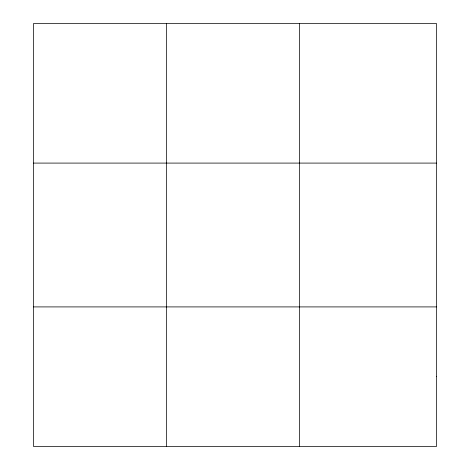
<?xml version="1.0" encoding="UTF-8"?>
<svg xmlns="http://www.w3.org/2000/svg" width="470" height="470" viewBox="0 0 470 470"><rect width="100%" height="100%" fill="white"/><g stroke="black" fill="none" stroke-linecap="round" stroke-linejoin="round"><path stroke-width="0.7" d="M166.503 446.5L166.503 23.5M299.466 446.5L299.466 23.5M33.535 163.09L436.466 163.09M33.535 306.91L436.466 306.91M436.466 376.705L436.466 446.5L33.535 446.5L33.535 23.5L436.466 23.5L436.466 376.705"/></g></svg>
